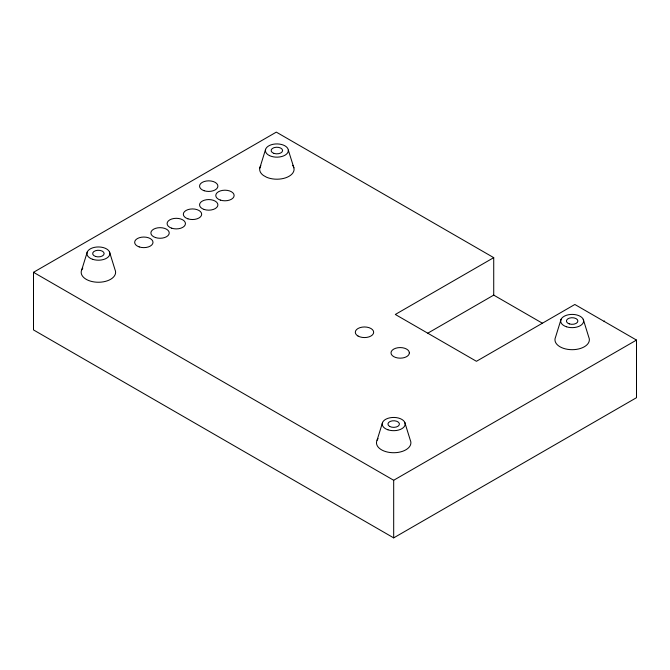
<?xml version="1.0" encoding="UTF-8"?>
<svg xmlns="http://www.w3.org/2000/svg" width="670" height="670" viewBox="0 0 670 670"><rect width="100%" height="100%" fill="white"/><g stroke="black" fill="none" stroke-linecap="round" stroke-linejoin="round"><path stroke-width="1" d="M81.773 269.742L87.318 251.861M259.767 168.153L265.588 149.343M377.068 440.224L382.603 422.343M561.075 319.305L555.539 337.186A17.211 9.933 0 0 0 572.155 349.69A17.211 9.933 0 0 0 588.779 337.186L583.243 319.305M493.723 257.649L395.308 314.465L476.437 361.298L574.843 304.481L636.5 340.075L636.5 397.687L393.684 537.876L33.5 329.925L33.5 272.313L276.316 132.124L493.723 257.649L493.723 295.118L427.812 333.166M604.047 321.34L604.608 321.022M33.5 272.313L393.684 480.264L636.5 340.075M493.723 295.118L542.399 323.216M288.318 150.139L293.887 167.793M404.772 422.343L410.308 440.224A17.211 9.933 0 0 1 392.185 452.694A17.211 9.933 0 0 1 378.089 438.599M109.478 251.861L115.022 269.742A17.211 9.933 0 0 1 96.899 282.212A17.211 9.933 0 0 1 82.804 268.109M393.684 480.264L393.684 537.876M292.648 165.306A17.211 9.933 0 0 1 287.597 177.039A17.211 9.933 0 0 1 266.643 177.265L263.411 175.465A17.211 9.933 0 0 1 260.856 165.641M409.353 352.872L409.043 354.246A9.179 5.301 0 0 1 402.553 357.989L400.174 358.165A9.179 5.301 0 0 1 391.004 352.872A9.179 5.301 0 0 1 400.174 347.571A9.179 5.301 0 0 1 409.353 352.872M139.243 246.928A9.179 5.301 0 0 0 153.003 242.339A9.179 5.301 0 0 0 139.243 237.75A9.179 5.301 0 0 0 139.243 246.928M155.465 237.557A9.179 5.301 0 0 0 169.234 232.967A9.179 5.301 0 0 0 155.465 228.378A9.179 5.301 0 0 0 155.465 237.557M171.688 228.194A9.179 5.301 0 0 0 185.456 223.604A9.179 5.301 0 0 0 171.688 219.015A9.179 5.301 0 0 0 171.688 228.194M187.91 218.822A9.179 5.301 0 0 0 201.678 214.233A9.179 5.301 0 0 0 187.91 209.643A9.179 5.301 0 0 0 187.91 218.822M204.141 209.459A9.179 5.301 0 0 0 217.901 204.869A9.179 5.301 0 0 0 204.141 200.28A9.179 5.301 0 0 0 204.141 209.459M204.141 190.724A9.179 5.301 0 0 0 217.901 186.134A9.179 5.301 0 0 0 204.141 181.545A9.179 5.301 0 0 0 204.141 190.724M220.363 200.087A9.179 5.301 0 0 0 234.132 195.498A9.179 5.301 0 0 0 220.363 190.908A9.179 5.301 0 0 0 220.363 200.087M357.989 336.013A9.179 5.301 0 0 0 373.349 333.635A9.179 5.301 0 0 0 362.11 327.144A9.179 5.301 0 0 0 357.989 336.013M387.955 429.797A11.474 6.625 0 0 0 405.157 424.06A11.474 6.625 0 0 0 387.955 418.323A11.474 6.625 0 0 0 387.955 429.797M389.63 426.405A5.737 3.308 0 0 0 399.228 424.922A5.737 3.308 0 0 0 392.201 420.861A5.737 3.308 0 0 0 389.63 426.405M566.426 326.759A11.474 6.625 0 0 0 583.629 321.022A11.474 6.625 0 0 0 566.426 315.285A11.474 6.625 0 0 0 566.426 326.759M569.291 323.886A5.737 3.308 0 0 0 577.892 321.022A5.737 3.308 0 0 0 569.291 318.149A5.737 3.308 0 0 0 569.291 323.886M92.661 259.315A11.474 6.625 0 0 0 109.872 253.578A11.474 6.625 0 0 0 92.661 247.841A11.474 6.625 0 0 0 92.661 259.315M95.534 256.442A5.737 3.308 0 0 0 104.135 253.578A5.737 3.308 0 0 0 95.534 250.706A5.737 3.308 0 0 0 95.534 256.442M269.441 155.582A11.474 6.625 0 0 0 288.159 151.73A11.474 6.625 0 0 0 273.017 144.301A11.474 6.625 0 0 0 269.441 155.582M274.005 153.405A5.737 3.308 0 0 0 282.606 150.541A5.737 3.308 0 0 0 274.005 147.668A5.737 3.308 0 0 0 274.005 153.405"/></g></svg>
